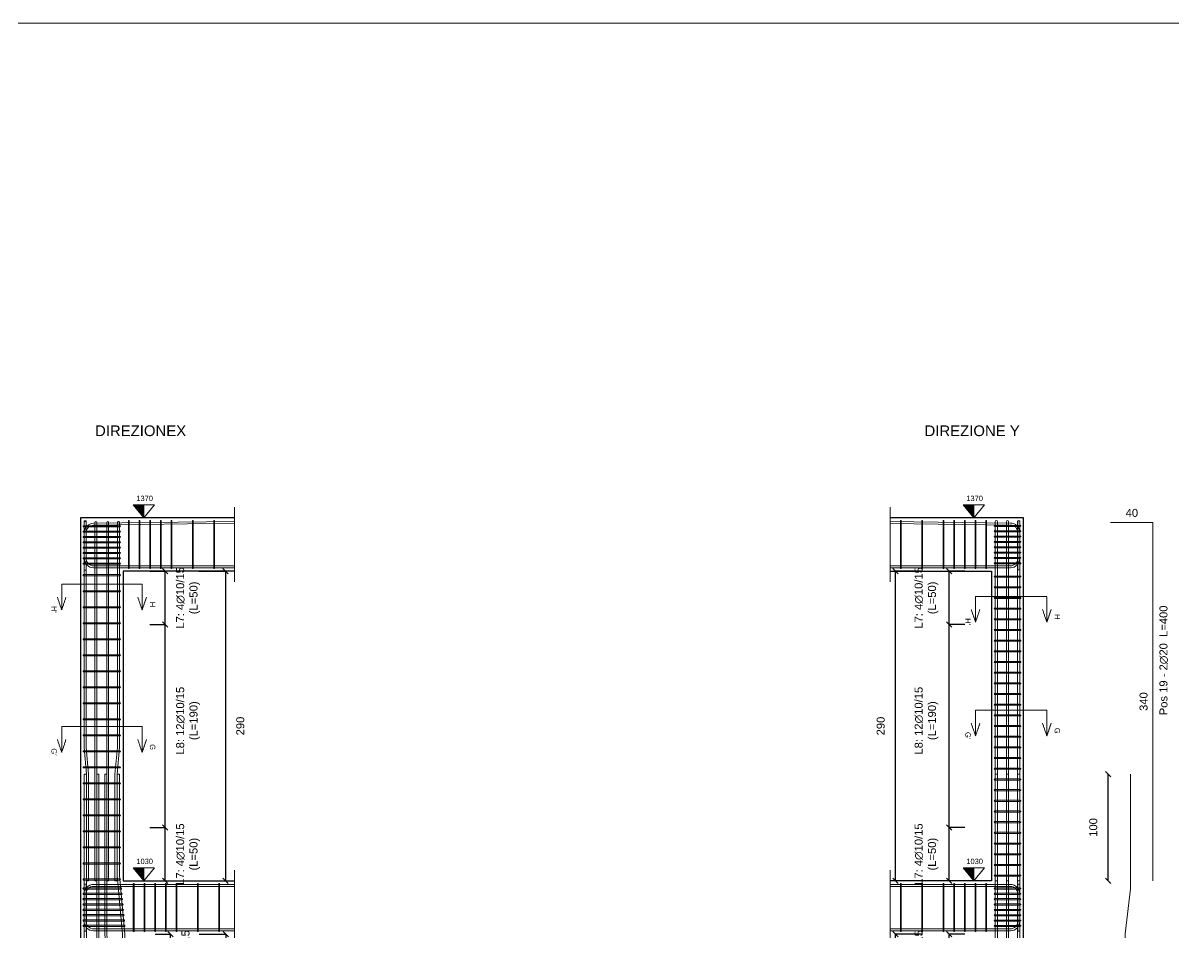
# Model space of a CAD drawing. Header units: millimetres. Extents: x -455371 to 117772, y -78417 to 116564.
# Drawn here: x -442687 to -431903, y 61701 to 70223 of the extents above; entities that cross this region are included whole.
import ezdxf

# ---------------------------------------------------------------- set-up
doc = ezdxf.new("R2010")
doc.units = ezdxf.units.MM
doc.linetypes.add('ACAD_ISO02W100', pattern=[15, 12, -3])
doc.layers.get('0').update_dxf_attribs({"color": 255})
for name, color, linetype, lineweight in [('armature', 5, 'Continuous', 18), ('Cls', 7, 'Continuous', 25), ('quote', 5, 'Continuous', 15), ('Scritte', 7, 'Continuous', 15), ('staffe', 10, 'Continuous', 15), ('tratteggio 1 a 50', 230, 'ACAD_ISO02W100', 15)]:
    doc.layers.add(name, color=color, linetype=linetype, lineweight=lineweight)
doc.layers.add('RETINI', color=253, linetype='Continuous')
doc.styles.get("Standard").update_dxf_attribs({"font": 'arial.ttf'})
doc.dimstyles.new('per distinte 1 a 50', dxfattribs={"dimtxt": 75, "dimasz": 150, "dimexe": 0.18, "dimexo": 250, "dimgap": 50, "dimtad": 1, "dimdec": 0, "dimlfac": 0.1, "dimzin": 0, "dimdsep": 46, "dimtxsty": 'Standard', "dimblk": 'NONE', "dimcen": 0, "dimse1": 1, "dimse2": 1, "dimsd1": 1, "dimsd2": 1, "dimadec": 0, "dimazin": 0, "dimtfac": 1, "dimtdec": 0, "dimtix": 1, "dimtofl": 0, "dimtmove": 0, "dimatfit": 3, "dimldrblk": 'NONE', "dimfxl": 250, "dimfxlon": 1, "dimtolj": 1, "dimtzin": 0, "dimarcsym": 2})
doc.dimstyles.new('scala1 a 50', dxfattribs={"dimtxt": 75, "dimasz": 50, "dimexe": 0.18, "dimexo": 250, "dimgap": 100, "dimtad": 2, "dimdec": 0, "dimlfac": 0.1, "dimzin": 0, "dimdsep": 46, "dimtxsty": 'Standard', "dimblk": 'OBLIQUE', "dimcen": -100, "dimadec": 0, "dimazin": 0, "dimtfac": 1, "dimtdec": 0, "dimtofl": 0, "dimtmove": 0, "dimatfit": 3, "dimfxl": 250, "dimfxlon": 1, "dimtolj": 1, "dimtzin": 0, "dimarcsym": 0})

# ---------------------------------------------------------------- blocks, each defined once
blk = doc.blocks.new('*U2533')
at = {"layer": 'staffe'}
for points in [[(-170, 5, 1), (-170, -5), (170, -5)], [(-170, 5), (170, 5, -1), (170, -5)]]:
    blk.add_lwpolyline(points, format="xyb", dxfattribs=at)
blk = doc.blocks.new('*U2516')
at = {"layer": 'armature', "color": 0, "linetype": 'ByBlock', "lineweight": -2, "transparency": 16777216}
for p in [(0, 0), (0, -50), (0, -100), (0, -150), (0, -200), (0, -250), (0, -300), (0, -350)]:
    blk.add_blockref('*U2533', p, dxfattribs=at)
blk = doc.blocks.new('*U2517')
at = {"layer": 'staffe'}
blk.add_lwpolyline([(-4, -221), (-4, 221)], dxfattribs=at)
blk.add_lwpolyline([(4, 221), (4, -221, -1.019498), (-4, -221)], format="xyb", dxfattribs=at)
blk.add_arc((0, 221), 4, 0, 182.2127, dxfattribs=at)
blk = doc.blocks.new('*U2518')
at = {"layer": 'armature', "color": 0, "linetype": 'ByBlock', "lineweight": -2, "transparency": 16777216}
for p in [(0, 0), (100, 0), (200, 0), (300, 0), (400, 0)]:
    blk.add_blockref('*U2517', p, dxfattribs=at)
blk = doc.blocks.new('*U2519')
at = {"layer": 'staffe'}
blk.add_lwpolyline([(-4, -221), (-4, 221)], dxfattribs=at)
blk.add_lwpolyline([(4, 221), (4, -221, -1.019498), (-4, -221)], format="xyb", dxfattribs=at)
blk.add_arc((0, 221), 4, 0, 182.2127, dxfattribs=at)
blk = doc.blocks.new('*U2520')
at = {"layer": 'armature', "color": 0, "linetype": 'ByBlock', "lineweight": -2, "transparency": 16777216}
for p in [(0, 0), (200, 0)]:
    blk.add_blockref('*U2519', p, dxfattribs=at)
blk = doc.blocks.new('*U2555')
at = {"layer": 'staffe'}
blk.add_lwpolyline([(-4, -221), (-4, 221)], dxfattribs=at)
blk.add_lwpolyline([(4, 221), (4, -221, -1.019498), (-4, -221)], format="xyb", dxfattribs=at)
blk.add_arc((0, 221), 4, 0, 182.2127, dxfattribs=at)
blk = doc.blocks.new('*U2556')
at = {"layer": 'armature', "color": 0, "linetype": 'ByBlock', "lineweight": -2, "transparency": 16777216}
for p in [(0, 0), (100, 0), (200, 0), (300, 0), (400, 0)]:
    blk.add_blockref('*U2555', p, dxfattribs=at)
blk = doc.blocks.new('*U2557')
at = {"layer": 'staffe'}
blk.add_lwpolyline([(-4, -221), (-4, 221)], dxfattribs=at)
blk.add_lwpolyline([(4, 221), (4, -221, -1.019498), (-4, -221)], format="xyb", dxfattribs=at)
blk.add_arc((0, 221), 4, 0, 182.2127, dxfattribs=at)
blk = doc.blocks.new('*U2558')
at = {"layer": 'armature', "color": 0, "linetype": 'ByBlock', "lineweight": -2, "transparency": 16777216}
for p in [(0, 0), (200, 0)]:
    blk.add_blockref('*U2557', p, dxfattribs=at)
blk = doc.blocks.new('*U2689')
at = {"layer": 'staffe'}
blk.add_lwpolyline([(-120, 5), (120, 5, -1), (120, -5), (-120, -5, -1)], format="xyb", close=True, dxfattribs=at)
blk = doc.blocks.new('*U2690')
at = {"layer": 'armature', "color": 0, "linetype": 'ByBlock', "lineweight": -2, "transparency": 16777216}
for p in [(0, 2800), (0, 2700), (0, 2600), (0, 2500), (0, 2400), (0, 2300), (0, 2200), (0, 2100), (0, 2000), (0, 1900), (0, 1800), (0, 1700), (0, 1600), (0, 1500), (0, 1400), (0, 1300), (0, 1200), (0, 1100), (0, 1000), (0, 900), (0, 800), (0, 700), (0, 600), (0, 500), (0, 400), (0, 300), (0, 200), (0, 100), (0, 0)]:
    blk.add_blockref('*U2689', p, dxfattribs=at)
blk = doc.blocks.new('*U2703')
at = {"layer": 'staffe'}
blk.add_lwpolyline([(-120, 5), (120, 5, -1), (120, -5), (-120, -5, -1)], format="xyb", close=True, dxfattribs=at)
blk = doc.blocks.new('*U2704')
at = {"layer": 'armature', "color": 0, "linetype": 'ByBlock', "lineweight": -2, "transparency": 16777216}
for p in [(0, 350), (0, 300), (0, 250), (0, 200), (0, 150), (0, 100), (0, 50), (0, 0)]:
    blk.add_blockref('*U2703', p, dxfattribs=at)
blk = doc.blocks.new('*U2705')
at = {"layer": 'staffe'}
blk.add_lwpolyline([(-4, -221), (-4, 221)], dxfattribs=at)
blk.add_lwpolyline([(4, 221), (4, -221, -1.019498), (-4, -221)], format="xyb", dxfattribs=at)
blk.add_arc((0, 221), 4, 0, 182.2127, dxfattribs=at)
blk = doc.blocks.new('*U2706')
at = {"layer": 'armature', "color": 0, "linetype": 'ByBlock', "lineweight": -2, "transparency": 16777216}
for p in [(0, 0), (100, 0), (200, 0), (300, 0), (400, 0)]:
    blk.add_blockref('*U2705', p, dxfattribs=at)
blk = doc.blocks.new('*U2707')
at = {"layer": 'staffe'}
blk.add_lwpolyline([(-4, -221), (-4, 221)], dxfattribs=at)
blk.add_lwpolyline([(4, 221), (4, -221, -1.019498), (-4, -221)], format="xyb", dxfattribs=at)
blk.add_arc((0, 221), 4, 0, 182.2127, dxfattribs=at)
blk = doc.blocks.new('*U2708')
at = {"layer": 'armature', "color": 0, "linetype": 'ByBlock', "lineweight": -2, "transparency": 16777216}
for p in [(0, 0), (200, 0)]:
    blk.add_blockref('*U2707', p, dxfattribs=at)
blk = doc.blocks.new('*U2691')
at = {"layer": 'staffe'}
blk.add_lwpolyline([(-4, -221), (-4, 221)], dxfattribs=at)
blk.add_lwpolyline([(4, 221), (4, -221, -1.019498), (-4, -221)], format="xyb", dxfattribs=at)
blk.add_arc((0, 221), 4, 0, 182.2127, dxfattribs=at)
blk = doc.blocks.new('*U2692')
at = {"layer": 'armature', "color": 0, "linetype": 'ByBlock', "lineweight": -2, "transparency": 16777216}
for p in [(0, 0), (100, 0), (200, 0), (300, 0), (400, 0)]:
    blk.add_blockref('*U2691', p, dxfattribs=at)
blk = doc.blocks.new('*U2693')
at = {"layer": 'staffe'}
blk.add_lwpolyline([(-4, -221), (-4, 221)], dxfattribs=at)
blk.add_lwpolyline([(4, 221), (4, -221, -1.019498), (-4, -221)], format="xyb", dxfattribs=at)
blk.add_arc((0, 221), 4, 0, 182.2127, dxfattribs=at)
blk = doc.blocks.new('*U2694')
at = {"layer": 'armature', "color": 0, "linetype": 'ByBlock', "lineweight": -2, "transparency": 16777216}
for p in [(0, 0), (200, 0)]:
    blk.add_blockref('*U2693', p, dxfattribs=at)
blk = doc.blocks.new('*U2676')
at = {"layer": 'staffe'}
blk.add_lwpolyline([(-120, 5), (120, 5, -1), (120, -5), (-120, -5, -1)], format="xyb", close=True, dxfattribs=at)
blk = doc.blocks.new('*U2647')
at = {"layer": 'armature', "color": 0, "linetype": 'ByBlock', "lineweight": -2, "transparency": 16777216}
for p in [(0, 350), (0, 300), (0, 250), (0, 200), (0, 150), (0, 100), (0, 50), (0, 0)]:
    blk.add_blockref('*U2676', p, dxfattribs=at)
blk = doc.blocks.new('*U2496')
at = {"layer": 'staffe'}
for points in [[(-170, 5, 1), (-170, -5), (170, -5)], [(-170, 5), (170, 5, -1), (170, -5)]]:
    blk.add_lwpolyline(points, format="xyb", dxfattribs=at)
blk = doc.blocks.new('*U2497')
at = {"layer": 'armature', "color": 0, "linetype": 'ByBlock', "lineweight": -2, "transparency": 16777216}
for p in [(0, 2850), (0, 2700), (0, 2550), (0, 2400), (0, 2250), (0, 2100), (0, 1950), (0, 1800), (0, 1650), (0, 1500), (0, 1350), (0, 1200), (0, 1050), (0, 900), (0, 750), (0, 600), (0, 450), (0, 300), (0, 150), (0, 0)]:
    blk.add_blockref('*U2496', p, dxfattribs=at)
blk = doc.blocks.new('*D2777')
at = {"layer": 'Defpoints', "color": 0, "transparency": 16777216}
for p in [(-432311, 63189), (-432361, 58789), (-432311, 58789)]:
    blk.add_point(p, dxfattribs=at)
at = {"layer": 'quote', "color": 0, "transparency": 16777216, "insert": (-432400, 60989), "char_height": 75, "attachment_point": 5, "rotation": 90}
blk.add_mtext('\\A1;440', dxfattribs=at)
blk = doc.blocks.new('_None')
blk = doc.blocks.new('*D2779')
at = {"layer": 'Defpoints', "color": 0, "transparency": 16777216}
for p in [(-432100, 65547), (-432100, 62189), (-432100, 62189)]:
    blk.add_point(p, dxfattribs=at)
at = {"layer": 'quote', "color": 0, "transparency": 16777216, "insert": (-432188, 63868), "char_height": 75, "attachment_point": 5, "rotation": 90}
blk.add_mtext('\\A1;340', dxfattribs=at)
blk = doc.blocks.new('*D3002')
at = {"layer": 'Defpoints', "color": 0, "transparency": 16777216}
for p in [(-432497, 65547), (-432100, 65547), (-432100, 65547)]:
    blk.add_point(p, dxfattribs=at)
at = {"layer": 'quote', "color": 0, "transparency": 16777216, "insert": (-432298, 65635), "char_height": 75, "attachment_point": 5}
blk.add_mtext('\\A1;40', dxfattribs=at)
blk = doc.blocks.new('_Oblique')
at = {"color": 0, "linetype": 'ByBlock', "lineweight": -2}
blk.add_line((-0.5, -0.5), (0.5, 0.5), dxfattribs=at)
blk = doc.blocks.new('*D2838')
at = {"layer": 'Defpoints', "color": 0, "transparency": 16777216}
for p in [(-432521, 63189), (-432311, 63189), (-432312, 62188)]:
    blk.add_point(p, dxfattribs=at)
at = {"layer": 'quote', "color": 0, "lineweight": -2, "transparency": 16777216}
for p, q in [((-432521, 63189), (-432521, 63189)), ((-432521, 62188), (-432521, 63189)), ((-432521, 62188), (-432521, 62188))]:
    blk.add_line(p, q, dxfattribs=at)
at = {"layer": 'quote', "color": 0, "lineweight": -2, "transparency": 16777216, "xscale": 50, "yscale": 50, "zscale": 50}
for p, rotation in [((-432521, 63189), 90), ((-432521, 62188), 270)]:
    blk.add_blockref('_Oblique', p, dxfattribs=dict(at, rotation=rotation))
at = {"layer": 'quote', "color": 0, "transparency": 16777216, "insert": (-432659, 62689), "char_height": 75, "attachment_point": 5, "rotation": 90}
blk.add_mtext('\\A1;100', dxfattribs=at)
blk = doc.blocks.new('*D3015')
at = {"layer": 'Defpoints', "color": 0, "transparency": 16777216}
for p in [(-441749, 65089), (-441749, 62189), (-440789, 62189)]:
    blk.add_point(p, dxfattribs=at)
at = {"layer": 'quote', "color": 0, "lineweight": -2, "transparency": 16777216}
for p, q in [((-441039, 65089), (-440789, 65089)), ((-440789, 65089), (-440789, 62189)), ((-441039, 62189), (-440789, 62189))]:
    blk.add_line(p, q, dxfattribs=at)
at = {"layer": 'quote', "color": 0, "lineweight": -2, "transparency": 16777216, "xscale": 50, "yscale": 50, "zscale": 50}
for p, rotation in [((-440789, 65089), 90), ((-440789, 62189), 270)]:
    blk.add_blockref('_Oblique', p, dxfattribs=dict(at, rotation=rotation))
at = {"layer": 'quote', "color": 0, "transparency": 16777216, "insert": (-440651, 63639), "char_height": 75, "attachment_point": 5, "rotation": 90}
blk.add_mtext('\\A1;290', dxfattribs=at)
blk = doc.blocks.new('*D2817')
at = {"layer": 'Defpoints', "color": 0, "transparency": 16777216}
for p in [(-441699, 61689), (-441699, 58789), (-440788, 58789)]:
    blk.add_point(p, dxfattribs=at)
at = {"layer": 'quote', "color": 0, "lineweight": -2, "transparency": 16777216}
for p, q in [((-441038, 61689), (-440788, 61689)), ((-440788, 61689), (-440788, 58789)), ((-441038, 58789), (-440788, 58789))]:
    blk.add_line(p, q, dxfattribs=at)
at = {"layer": 'quote', "color": 0, "lineweight": -2, "transparency": 16777216, "xscale": 50, "yscale": 50, "zscale": 50}
for p, rotation in [((-440788, 61689), 90), ((-440788, 58789), 270)]:
    blk.add_blockref('_Oblique', p, dxfattribs=dict(at, rotation=rotation))
at = {"layer": 'quote', "color": 0, "transparency": 16777216, "insert": (-440650, 60239), "char_height": 75, "attachment_point": 5, "rotation": 90}
blk.add_mtext('\\A1;290', dxfattribs=at)
blk = doc.blocks.new('*D2854')
at = {"layer": 'Defpoints', "color": 0, "transparency": 16777216}
for p in [(-434513, 65089), (-433613, 65089), (-433613, 62189)]:
    blk.add_point(p, dxfattribs=at)
at = {"layer": 'quote', "color": 0, "lineweight": -2, "transparency": 16777216}
for p, q in [((-434263, 65089), (-434513, 65089)), ((-434513, 62189), (-434513, 65089)), ((-434263, 62189), (-434513, 62189))]:
    blk.add_line(p, q, dxfattribs=at)
at = {"layer": 'quote', "color": 0, "lineweight": -2, "transparency": 16777216, "xscale": 50, "yscale": 50, "zscale": 50}
for p, rotation in [((-434513, 65089), 90), ((-434513, 62189), 270)]:
    blk.add_blockref('_Oblique', p, dxfattribs=dict(at, rotation=rotation))
at = {"layer": 'quote', "color": 0, "transparency": 16777216, "insert": (-434651, 63639), "char_height": 75, "attachment_point": 5, "rotation": 90}
blk.add_mtext('\\A1;290', dxfattribs=at)
blk = doc.blocks.new('*D2855')
at = {"layer": 'Defpoints', "color": 0, "transparency": 16777216}
for p in [(-434513, 61689), (-433613, 61689), (-433613, 58789)]:
    blk.add_point(p, dxfattribs=at)
at = {"layer": 'quote', "color": 0, "lineweight": -2, "transparency": 16777216}
for p, q in [((-434263, 61689), (-434513, 61689)), ((-434513, 58789), (-434513, 61689)), ((-434263, 58789), (-434513, 58789))]:
    blk.add_line(p, q, dxfattribs=at)
at = {"layer": 'quote', "color": 0, "lineweight": -2, "transparency": 16777216, "xscale": 50, "yscale": 50, "zscale": 50}
for p, rotation in [((-434513, 61689), 90), ((-434513, 58789), 270)]:
    blk.add_blockref('_Oblique', p, dxfattribs=dict(at, rotation=rotation))
at = {"layer": 'quote', "color": 0, "transparency": 16777216, "insert": (-434651, 60239), "char_height": 75, "attachment_point": 5, "rotation": 90}
blk.add_mtext('\\A1;290', dxfattribs=at)
blk = doc.blocks.new('*D2879')
at = {"layer": 'Defpoints', "color": 0, "transparency": 16777216}
for p in [(-434009, 61689), (-433613, 61689), (-433613, 61189)]:
    blk.add_point(p, dxfattribs=at)
at = {"layer": 'quote', "color": 0, "lineweight": -2, "transparency": 16777216}
for p, q in [((-433863, 61689), (-434009, 61689)), ((-434009, 61189), (-434009, 61689)), ((-433863, 61189), (-434009, 61189))]:
    blk.add_line(p, q, dxfattribs=at)
at = {"layer": 'quote', "color": 0, "lineweight": -2, "transparency": 16777216, "xscale": 50, "yscale": 50, "zscale": 50}
for p, rotation in [((-434009, 61689), 90), ((-434009, 61189), 270)]:
    blk.add_blockref('_Oblique', p, dxfattribs=dict(at, rotation=rotation))
at = {"layer": 'quote', "color": 0, "transparency": 16777216, "insert": (-434222, 61439), "char_height": 75, "attachment_point": 5, "rotation": 90}
blk.add_mtext('\\A1;L5: {\\A0;4∅10/15} \\P(L=50)', dxfattribs=at)
blk = doc.blocks.new('*D2880')
at = {"layer": 'Defpoints', "color": 0, "transparency": 16777216}
for p in [(-434009, 62689), (-433613, 62689), (-433613, 62189)]:
    blk.add_point(p, dxfattribs=at)
at = {"layer": 'quote', "color": 0, "lineweight": -2, "transparency": 16777216}
for p, q in [((-433863, 62689), (-434009, 62689)), ((-434009, 62189), (-434009, 62689)), ((-433863, 62189), (-434009, 62189))]:
    blk.add_line(p, q, dxfattribs=at)
at = {"layer": 'quote', "color": 0, "lineweight": -2, "transparency": 16777216, "xscale": 50, "yscale": 50, "zscale": 50}
for p, rotation in [((-434009, 62689), 90), ((-434009, 62189), 270)]:
    blk.add_blockref('_Oblique', p, dxfattribs=dict(at, rotation=rotation))
at = {"layer": 'quote', "color": 0, "transparency": 16777216, "insert": (-434222, 62439), "char_height": 75, "attachment_point": 5, "rotation": 90}
blk.add_mtext('\\A1;L7: {\\A0;4∅10/15} \\P(L=50)', dxfattribs=at)
blk = doc.blocks.new('*D2881')
at = {"layer": 'Defpoints', "color": 0, "transparency": 16777216}
for p in [(-434009, 64589), (-433613, 64589), (-433613, 62689)]:
    blk.add_point(p, dxfattribs=at)
at = {"layer": 'quote', "color": 0, "lineweight": -2, "transparency": 16777216}
for p, q in [((-433863, 64589), (-434009, 64589)), ((-434009, 62689), (-434009, 64589)), ((-433863, 62689), (-434009, 62689))]:
    blk.add_line(p, q, dxfattribs=at)
at = {"layer": 'quote', "color": 0, "lineweight": -2, "transparency": 16777216, "xscale": 50, "yscale": 50, "zscale": 50}
for p, rotation in [((-434009, 64589), 90), ((-434009, 62689), 270)]:
    blk.add_blockref('_Oblique', p, dxfattribs=dict(at, rotation=rotation))
at = {"layer": 'quote', "color": 0, "transparency": 16777216, "insert": (-434222, 63689), "char_height": 75, "attachment_point": 5, "rotation": 90}
blk.add_mtext('\\A1;L8: {\\A0;12∅10/15} \\P(L=190)', dxfattribs=at)
blk = doc.blocks.new('*D2882')
at = {"layer": 'Defpoints', "color": 0, "transparency": 16777216}
for p in [(-434009, 65089), (-433613, 65089), (-433613, 64589)]:
    blk.add_point(p, dxfattribs=at)
at = {"layer": 'quote', "color": 0, "lineweight": -2, "transparency": 16777216}
for p, q in [((-433863, 65089), (-434009, 65089)), ((-434009, 64589), (-434009, 65089)), ((-433863, 64589), (-434009, 64589))]:
    blk.add_line(p, q, dxfattribs=at)
at = {"layer": 'quote', "color": 0, "lineweight": -2, "transparency": 16777216, "xscale": 50, "yscale": 50, "zscale": 50}
for p, rotation in [((-434009, 65089), 90), ((-434009, 64589), 270)]:
    blk.add_blockref('_Oblique', p, dxfattribs=dict(at, rotation=rotation))
at = {"layer": 'quote', "color": 0, "transparency": 16777216, "insert": (-434222, 64839), "char_height": 75, "attachment_point": 5, "rotation": 90}
blk.add_mtext('\\A1;L7: {\\A0;4∅10/15} \\P(L=50)', dxfattribs=at)
blk = doc.blocks.new('*D2902')
at = {"layer": 'Defpoints', "color": 0, "transparency": 16777216}
for p in [(-441699, 61689), (-441304, 61689), (-441699, 61189)]:
    blk.add_point(p, dxfattribs=at)
at = {"layer": 'quote', "color": 0, "lineweight": -2, "transparency": 16777216}
for p, q in [((-441449, 61689), (-441303, 61689)), ((-441304, 61189), (-441304, 61689)), ((-441449, 61189), (-441303, 61189))]:
    blk.add_line(p, q, dxfattribs=at)
at = {"layer": 'quote', "color": 0, "lineweight": -2, "transparency": 16777216, "xscale": 50, "yscale": 50, "zscale": 50}
for p, rotation in [((-441304, 61689), 90), ((-441304, 61189), 270)]:
    blk.add_blockref('_Oblique', p, dxfattribs=dict(at, rotation=rotation))
at = {"layer": 'quote', "color": 0, "transparency": 16777216, "insert": (-441091, 61439), "char_height": 75, "attachment_point": 5, "rotation": 90}
blk.add_mtext('\\A1;L5: {\\A0;4∅10/15} \\P(L=50)', dxfattribs=at)
blk = doc.blocks.new('*D2903')
at = {"layer": 'Defpoints', "color": 0, "transparency": 16777216}
for p in [(-441749, 62689), (-441354, 62689), (-441749, 62189)]:
    blk.add_point(p, dxfattribs=at)
at = {"layer": 'quote', "color": 0, "lineweight": -2, "transparency": 16777216}
for p, q in [((-441499, 62689), (-441353, 62689)), ((-441354, 62189), (-441354, 62689)), ((-441499, 62189), (-441353, 62189))]:
    blk.add_line(p, q, dxfattribs=at)
at = {"layer": 'quote', "color": 0, "lineweight": -2, "transparency": 16777216, "xscale": 50, "yscale": 50, "zscale": 50}
for p, rotation in [((-441354, 62689), 90), ((-441354, 62189), 270)]:
    blk.add_blockref('_Oblique', p, dxfattribs=dict(at, rotation=rotation))
at = {"layer": 'quote', "color": 0, "transparency": 16777216, "insert": (-441141, 62439), "char_height": 75, "attachment_point": 5, "rotation": 90}
blk.add_mtext('\\A1;L7: {\\A0;4∅10/15} \\P(L=50)', dxfattribs=at)
blk = doc.blocks.new('*D2904')
at = {"layer": 'Defpoints', "color": 0, "transparency": 16777216}
for p in [(-441749, 64589), (-441354, 64589), (-441749, 62689)]:
    blk.add_point(p, dxfattribs=at)
at = {"layer": 'quote', "color": 0, "lineweight": -2, "transparency": 16777216}
for p, q in [((-441499, 64589), (-441353, 64589)), ((-441354, 62689), (-441354, 64589)), ((-441499, 62689), (-441353, 62689))]:
    blk.add_line(p, q, dxfattribs=at)
at = {"layer": 'quote', "color": 0, "lineweight": -2, "transparency": 16777216, "xscale": 50, "yscale": 50, "zscale": 50}
for p, rotation in [((-441354, 64589), 90), ((-441354, 62689), 270)]:
    blk.add_blockref('_Oblique', p, dxfattribs=dict(at, rotation=rotation))
at = {"layer": 'quote', "color": 0, "transparency": 16777216, "insert": (-441141, 63689), "char_height": 75, "attachment_point": 5, "rotation": 90}
blk.add_mtext('\\A1;L8: {\\A0;12∅10/15} \\P(L=190)', dxfattribs=at)
blk = doc.blocks.new('*D2905')
at = {"layer": 'Defpoints', "color": 0, "transparency": 16777216}
for p in [(-441749, 65089), (-441354, 65089), (-441749, 64589)]:
    blk.add_point(p, dxfattribs=at)
at = {"layer": 'quote', "color": 0, "lineweight": -2, "transparency": 16777216}
for p, q in [((-441499, 65089), (-441353, 65089)), ((-441354, 64589), (-441354, 65089)), ((-441499, 64589), (-441353, 64589))]:
    blk.add_line(p, q, dxfattribs=at)
at = {"layer": 'quote', "color": 0, "lineweight": -2, "transparency": 16777216, "xscale": 50, "yscale": 50, "zscale": 50}
for p, rotation in [((-441354, 65089), 90), ((-441354, 64589), 270)]:
    blk.add_blockref('_Oblique', p, dxfattribs=dict(at, rotation=rotation))
at = {"layer": 'quote', "color": 0, "transparency": 16777216, "insert": (-441141, 64839), "char_height": 75, "attachment_point": 5, "rotation": 90}
blk.add_mtext('\\A1;L7: {\\A0;4∅10/15} \\P(L=50)', dxfattribs=at)

msp = doc.modelspace()

# ---------------------------------------------------------------- hatches: boundary and pattern name
at = {"layer": 'RETINI'}
h = msp.add_hatch(color=256, dxfattribs=at)
h.dxf.hatch_style = 1
h.paths.add_polyline_path([(-441654.3, 65709.9), (-441554.3, 65588.5), (-441554.3, 65709.9)])
h = msp.add_hatch(color=256, dxfattribs=at)
h.dxf.hatch_style = 1
h.paths.add_polyline_path([(-433878, 65709.9), (-433778, 65588.5), (-433778, 65709.9)])
h = msp.add_hatch(color=256, dxfattribs=at)
h.dxf.hatch_style = 1
h.paths.add_polyline_path([(-441654.3, 62309.9), (-441554.3, 62188.5), (-441554.3, 62309.9)])
h = msp.add_hatch(color=256, dxfattribs=at)
h.dxf.hatch_style = 1
h.paths.add_polyline_path([(-433878, 62309.9), (-433778, 62188.5), (-433778, 62309.9)])

# ---------------------------------------------------------------- linework, layer by layer
at = {"layer": 'armature'}
for points in [[(-442115.5, 65546.5), (-442115.5, 63438.5), (-442093.2, 63188.5), (-442093.2, 62188.5), (-442073.2, 62188.5), (-442073.2, 63188.5), (-442096.6, 63438.5), (-442096.6, 63438.5), (-442096.6, 65546.5)], [(-441996.1, 65546.5), (-441996.1, 62188.5), (-442014.1, 62188.5), (-442014.1, 65546.5)], [(-441884.8, 65546.5), (-441884.8, 62188.5), (-441902.8, 62188.5), (-441902.8, 65546.5)], [(-441784, 65546.5), (-441784, 63438.5), (-441806.5, 63188.5), (-441806.3, 62188.5), (-441826.3, 62188.5), (-441826.3, 63188.5), (-441802.9, 63438.5), (-441802.9, 63438.5), (-441802.9, 65546.5)], [(-432100.1, 65546.5), (-432300.1, 65546.5), (-432496.7, 65546.5)], [(-432100.1, 65546.5), (-432100.1, 62188.5)], [(-441978.1, 58788.5), (-441996.1, 58788.5), (-441996.1, 63188.5), (-441978.1, 63188.5), (-441978.1, 58788.5)], [(-441853.5, 58788.5), (-441871.5, 58788.5), (-441871.5, 60238.5), (-441920.8, 61717.5), (-441920.8, 63188.5), (-441902.8, 63188.5), (-441902.8, 61717.5), (-441853.5, 60238.5)], [(-441756.5, 58788.5), (-441778.5, 58788.5), (-441778.5, 59838.5), (-441756.5, 60038.5), (-441756.5, 61688.5), (-441806.5, 62238.5), (-441806.5, 63188.5), (-441784.5, 63188.5), (-441784.5, 62238.5), (-441734.5, 61688.5), (-441734.5, 60038.5), (-441756.6, 59838.5), (-441756.5, 58788.5)], [(-433555.9, 59938.5), (-433555.9, 59788.5), (-433555.9, 58788.5), (-433577.9, 58788.5), (-433577.9, 59788.5), (-433577.9, 59938.5), (-433577.9, 63188.5), (-433555.9, 63188.5), (-433555.9, 59938.5)], [(-433471.9, 59788.5), (-433471.9, 59938.5), (-433471.9, 63188.5), (-433453.9, 63188.5), (-433453.9, 59938.5)], [(-433369.9, 59938.5), (-433369.7, 59785.3), (-433369.9, 58788.5), (-433347.9, 58788.5), (-433346.3, 59788.5), (-433347.9, 59938.5), (-433347.9, 63188.5), (-433367.9, 63188.5), (-433369.9, 59938.5)], [(-432311.2, 63188.5), (-432311.7, 62113.5), (-432360.9, 61692.6), (-432360.9, 58788.5)]]:
    msp.add_lwpolyline(points, dxfattribs=at)
for points in [[(-440704.9, 65139.5), (-442025.9, 65139.5, -0.4142136), (-442095.9, 65209.5), (-442095.9, 65559.5), (-442113.9, 65559.5), (-442113.9, 65209.5, 0.4142136), (-442025.9, 65121.5), (-440704.9, 65121.5)], [(-440704.9, 65537.5), (-442025.9, 65519.5, 0.4142136), (-442095.9, 65449.5), (-442095.9, 65099.5), (-442113.9, 65099.5), (-442113.9, 65449.5, -0.4142136), (-442025.9, 65537.5), (-440704.9, 65555.5)], [(-434564.8, 65139.5), (-433435.9, 65139.5, 0.4142136), (-433365.9, 65209.5), (-433365.9, 65559.5), (-433347.9, 65559.5), (-433347.9, 65209.5, -0.4142136), (-433435.9, 65121.5), (-434564.8, 65121.5)], [(-434564.8, 65537.2), (-433435.9, 65521.8, -0.4142136), (-433365.9, 65451.8), (-433365.9, 65101.8), (-433347.9, 65101.8), (-433347.9, 65451.8, 0.4142136), (-433435.9, 65539.8), (-434564.8, 65555.2)], [(-433555.9, 63188.5), (-433557.9, 63338.5), (-433557.9, 65555.5, 0.7999254), (-433577.9, 65555.5), (-433577.9, 63338.5), (-433577.9, 63188.5), (-433577.9, 62188.5), (-433556.9, 62188.5), (-433555.9, 63188.5)], [(-433367.9, 63188.5), (-433367.9, 63338.5), (-433367.9, 65555.5, -0.7999254), (-433347.9, 65555.5), (-433347.9, 63338.5), (-433347.9, 63188.5), (-433347.9, 62188.5), (-433368.9, 62188.5), (-433367.9, 63188.5)], [(-440705.4, 61739.5), (-442026.5, 61739.5, -0.4142136), (-442096.5, 61809.5), (-442096.5, 62159.5), (-442114.5, 62159.5), (-442114.5, 61809.5, 0.4142136), (-442026.5, 61721.5), (-440705.4, 61721.5)], [(-440705.4, 62137.5), (-442026.5, 62137.5, 0.4142136), (-442096.5, 62067.5), (-442096.5, 61717.5), (-442114.5, 61717.5), (-442114.5, 62067.5, -0.4142136), (-442026.5, 62155.5), (-440705.4, 62155.5)], [(-434564.8, 61739.5), (-433435.9, 61739.5, 0.4142136), (-433365.9, 61809.5), (-433365.9, 62159.5), (-433347.9, 62159.5), (-433347.9, 61809.5, -0.4142136), (-433435.9, 61721.5), (-434564.8, 61721.5)], [(-434564.8, 62137.5), (-433435.9, 62137.5, -0.4142136), (-433365.9, 62067.5), (-433365.9, 61717.5), (-433347.9, 61717.5), (-433347.9, 62067.5, 0.4142136), (-433435.9, 62155.5), (-434564.8, 62155.5)]]:
    msp.add_lwpolyline(points, format="xyb", dxfattribs=at)
msp.add_lwpolyline([(-433453.9, 63533.5), (-433453.9, 63188.5), (-433453.9, 62188.5), (-433471.9, 62188.5), (-433471.9, 63188.5), (-433471.9, 63533.5), (-433471.9, 65555.5, -0.888806), (-433453.9, 65555.5)], format="xyb", close=True, dxfattribs=at)
msp.add_lwpolyline([(-442115.5, 63188.5), (-442114.5, 60038.5), (-442092.5, 59788.5), (-442092.5, 58788.5), (-442070.5, 58788.5), (-442070.5, 59788.5), (-442093.5, 60038.5), (-442093.5, 63188.5)], close=True, dxfattribs=at)
for centre, radius, start, end in [((-442106.1, 65546.5), 9.42, 0, 180), ((-442005.1, 65546.5), 9, 0, 180), ((-441893.8, 65546.5), 9, 0, 180), ((-441793.5, 65546.5), 9.42, 0, 180), ((-441762.4, 62017.5), 5, 89.98225, 90.01775)]:
    msp.add_arc(centre, radius, start, end, dxfattribs=at)
at = {"layer": 'Cls'}
for points in [[(-440705.4, 65588.5), (-441749.5, 65588.5), (-442149.5, 65588.5), (-442149.5, 56922.5), (-442149.5, 54888.5), (-442149.5, 54888.5), (-442149.5, 54888.5), (-442149.5, 51888.5), (-442149.5, 51888.5)], [(-433312.9, 51124.5), (-433312.9, 65588.5), (-433612.9, 65588.5), (-434564.8, 65588.5)], [(-441749.5, 65088.5), (-441749.5, 62188.5), (-440705.4, 62188.5)], [(-440705.4, 65088.5), (-441749.5, 65088.5)], [(-434564.8, 65088.5), (-433612.9, 65088.5), (-433612.9, 62188.5), (-434564.8, 62188.5)]]:
    msp.add_lwpolyline(points, dxfattribs=at)
at = {"layer": 'quote'}
msp.add_lwpolyline([(-455370.7, 70223.3), (-403722.5, 70223.3), (-403722.5, 47890.5), (-455370.7, 47890.5)], close=True, dxfattribs=at)
for points in [[(-441554.3, 65588.5), (-441654.3, 65709.9), (-441454.3, 65709.9), (-441554.3, 65588.5)], [(-441554.3, 65588.5), (-441554.3, 65709.9)], [(-433778, 65588.5), (-433878, 65709.9), (-433678, 65709.9), (-433778, 65588.5)], [(-433778, 65588.5), (-433778, 65709.9)], [(-441554.3, 62188.5), (-441654.3, 62309.9), (-441454.3, 62309.9), (-441554.3, 62188.5)], [(-441554.3, 62188.5), (-441554.3, 62309.9)], [(-433778, 62188.5), (-433878, 62309.9), (-433678, 62309.9), (-433778, 62188.5)], [(-433778, 62188.5), (-433778, 62309.9)]]:
    msp.add_lwpolyline(points, dxfattribs=at)
at = {"layer": 'staffe'}
for points in [[(-442120.1, 62122.5, 0.9999999), (-442120.1, 62112.5), (-441768.2, 62112.4, 0.9258736), (-441767.9, 62122.4), (-442120.1, 62122.5)], [(-442120, 62062.5), (-441763.9, 62062.4, 0.9898916), (-441763.9, 62072.5), (-442120, 62072.5)], [(-442120, 62012.5), (-441759.4, 62012.5, 1.0008922), (-441759.4, 62022.5), (-442120, 62022.5)], [(-442120, 61972.5), (-441754.8, 61972.5, -1.0182682), (-441754.8, 61962.5), (-442120, 61962.5)], [(-442120, 61912.5), (-441750.3, 61912.5, 1), (-441750.3, 61922.5), (-442120, 61922.5)], [(-442120, 61862.5), (-441745.7, 61862.5, 1.0176963), (-441745.9, 61872.5), (-442120, 61872.5)], [(-442120, 61812.5), (-441740.8, 61812.5, 0.8673985), (-441740.2, 61822.5), (-442120, 61822.5)], [(-441737.4, 61762.5, 1.1436362), (-441737.4, 61772.5), (-442120, 61772.5, 1), (-442120, 61762.5), (-441737.2, 61762.5)]]:
    msp.add_lwpolyline(points, format="xyb", dxfattribs=at)
for centre in [(-442120.1, 62017.5), (-442120, 62067.5), (-442120.1, 61917.5), (-442120, 61967.5), (-442120, 61867.5), (-442120, 61817.5)]:
    msp.add_arc(centre, 5, 89.98236, 269.98235, dxfattribs=at)
at = {"layer": 'tratteggio 1 a 50'}
for points in [[(-440705.4, 65688.5), (-440705.4, 64988.5)], [(-434562.6, 65688.5), (-434562.6, 64988.5)], [(-441611.2, 64845.5), (-441611.2, 64845.5), (-441570.9, 64726), (-441570.9, 64967.8), (-442324.8, 64967.8), (-442324.8, 64726)], [(-442284.4, 64845.5), (-442284.4, 64845.5), (-442324.8, 64726), (-442365.2, 64845.5), (-442365.2, 64845.5)], [(-433134.9, 64731), (-433134.9, 64731), (-433094.5, 64611.4), (-433094.5, 64853.3), (-433762.4, 64853.3), (-433762.4, 64611.4)], [(-433722, 64731), (-433722, 64731), (-433762.4, 64611.4), (-433802.8, 64731), (-433802.8, 64731)], [(-433134.9, 63665.4), (-433134.9, 63665.4), (-433094.5, 63545.8), (-433094.5, 63787.7), (-433762.4, 63787.7), (-433762.4, 63545.8)], [(-441611.2, 63511.8), (-441611.2, 63511.8), (-441570.9, 63392.3), (-441570.9, 63634.1), (-442324.8, 63634.1), (-442324.8, 63392.3)], [(-433722, 63665.4), (-433722, 63665.4), (-433762.4, 63545.8), (-433802.8, 63665.4), (-433802.8, 63665.4)], [(-442284.4, 63511.8), (-442284.4, 63511.8), (-442324.8, 63392.3), (-442365.2, 63511.8), (-442365.2, 63511.8)], [(-440705.4, 62288.5), (-440705.4, 61588.5)], [(-434562.6, 62288.5), (-434562.6, 61588.5)]]:
    msp.add_lwpolyline(points, dxfattribs=at)
for points in [[(-441570.9, 64726), (-441530.5, 64845.5), (-441530.5, 64845.5), (-441530.5, 64845.5)], [(-433094.5, 64611.4), (-433054.1, 64731), (-433054.1, 64731), (-433054.1, 64731)], [(-433094.5, 63545.8), (-433054.1, 63665.4), (-433054.1, 63665.4), (-433054.1, 63665.4)], [(-441570.9, 63392.3), (-441530.5, 63511.8), (-441530.5, 63511.8), (-441530.5, 63511.8)]]:
    msp.add_lwpolyline(points, close=True, dxfattribs=at)

# ---------------------------------------------------------------- block references
at = {"layer": 'armature'}
for name, p in [('*U2516', (-441949.8, 65510.4)), ('*U2518', (-441695.5, 65338.4)), ('*U2520', (-441095.5, 65338.4)), ('*U2704', (-433462.9, 65163.2)), ('*U2497', (-441949.8, 62201.7)), ('*U2690', (-433462.9, 62238.5)), ('*U2556', (-441649.5, 61938.4)), ('*U2558', (-441049.5, 61938.4)), ('*U2647', (-433462.9, 61767.2))]:
    msp.add_blockref(name, p, dxfattribs=at)
at = {"layer": 'armature', "xscale": -1}
for name, p in [('*U2708', (-434262.5, 65338.4)), ('*U2706', (-433662.5, 65338.4)), ('*U2694', (-434262.5, 61938.4)), ('*U2692', (-433662.5, 61938.4))]:
    msp.add_blockref(name, p, dxfattribs=at)

# ---------------------------------------------------------------- texts
at = {"layer": 'Scritte', "attachment_point": 1}
for s, width, insert, char_height in [('DIREZIONEX', 1464.25, (-442012.3, 66454.4), 100), ('DIREZIONE Y', 1464.25, (-434240.8, 66454.4), 100), ('1370', 147.198, (-441625, 65796.1), 50), ('1370', 147.198, (-433848.7, 65796.1), 50), ('1030', 147.198, (-441625, 62396.1), 50), ('1030', 147.198, (-433848.7, 62396.1), 50)]:
    msp.add_mtext_dynamic_manual_height_columns(s, width=width, gutter_width=12.5, heights=[0], dxfattribs=dict(at, insert=insert, char_height=char_height))
for s, width, insert, char_height, rotation in [("H'", 371.945, (-442370.5, 64763.6), 50, 270), ('H', 371.945, (-441447.8, 64802.1), 50, 270), ('Pos 19 - 2∅20  L=400', 1233.302, (-432039.6, 63740.1), 75, 90), ("H'", 371.945, (-433808.1, 64649), 50, 270), ('H', 371.945, (-432971.5, 64687.5), 50, 270), ("G'", 371.945, (-433808.1, 63583.4), 50, 270), ('G', 371.945, (-432971.5, 63621.9), 50, 270), ("G'", 371.945, (-442370.5, 63429.9), 50, 270), ('G', 371.945, (-441447.8, 63468.4), 50, 270)]:
    msp.add_mtext_dynamic_manual_height_columns(s, width=width, gutter_width=12.5, heights=[0], dxfattribs=dict(at, insert=insert, char_height=char_height, rotation=rotation))

# ---------------------------------------------------------------- dimensions: what is measured, and where the dimension line sits
at = {"layer": 'quote'}
dim = msp.add_aligned_dim(p1=(-432496.7, 65546.5), p2=(-432100.1, 65546.5), distance=0, dimstyle='per distinte 1 a 50', dxfattribs=at)
dim.commit()
dim.dimension.update_dxf_attribs({"geometry": '*D3002', "text_midpoint": (-432298.4, 65634.8)})
dim = msp.add_linear_dim(base=(-432100.1, 62188.5), p1=(-432100.1, 65546.5), p2=(-432100.1, 62188.5), angle=90, text='340', dimstyle='per distinte 1 a 50', dxfattribs=at)
dim.commit()
dim.dimension.update_dxf_attribs({"geometry": '*D2779', "text_midpoint": (-432188.5, 63867.5)})
for base, p1, p2, text, picture, middle in [((-441353.6, 65088.5), (-441749.5, 64588.5), (-441749.5, 65088.5), 'L7: {\\A0;4∅10/15} \\P(L=<>)', '*D2905', (-441353.6, 64838.5)), ((-434008.8, 65088.5), (-433612.9, 64588.5), (-433612.9, 65088.5), 'L7: {\\A0;4∅10/15} \\P(L=<>)', '*D2882', (-434008.8, 64838.5)), ((-441353.6, 64588.5), (-441749.5, 62688.5), (-441749.5, 64588.5), 'L8: {\\A0;12∅10/15} \\P(L=<>)', '*D2904', (-441353.6, 63688.5)), ((-434008.8, 64588.5), (-433612.9, 62688.5), (-433612.9, 64588.5), 'L8: {\\A0;12∅10/15} \\P(L=<>)', '*D2881', (-434008.8, 63688.5)), ((-441353.6, 62688.5), (-441749.5, 62188.5), (-441749.5, 62688.5), 'L7: {\\A0;4∅10/15} \\P(L=<>)', '*D2903', (-441353.6, 62438.5)), ((-434008.8, 62688.5), (-433612.9, 62188.5), (-433612.9, 62688.5), 'L7: {\\A0;4∅10/15} \\P(L=<>)', '*D2880', (-434008.8, 62438.5)), ((-441303.6, 61688.5), (-441699.5, 61188.5), (-441699.5, 61688.5), 'L5: {\\A0;4∅10/15} \\P(L=<>)', '*D2902', (-441303.6, 61438.5)), ((-434008.8, 61688.5), (-433612.9, 61188.5), (-433612.9, 61688.5), 'L5: {\\A0;4∅10/15} \\P(L=<>)', '*D2879', (-434008.8, 61438.5))]:
    dim = msp.add_linear_dim(base=base, p1=p1, p2=p2, angle=90, text=text, dimstyle='scala1 a 50', dxfattribs=at)
    dim.commit()
    dim.dimension.update_dxf_attribs({"geometry": picture, "text_midpoint": middle, "dimtype": 161})
for base, p1, p2, dimstyle, picture, middle in [((-440788.9, 62188.5), (-441749.5, 65088.5), (-441749.5, 62188.5), 'scala1 a 50', '*D3015', (-440650.6, 63638.5)), ((-434512.6, 65088.5), (-433612.9, 62188.5), (-433612.9, 65088.5), 'scala1 a 50', '*D2854', (-434650.9, 63638.5)), ((-432520.8, 63188.5), (-432311.7, 62188.5), (-432311.2, 63188.5), 'scala1 a 50', '*D2838', (-432659, 62688.5)), ((-432311.2, 58788.5), (-432311.2, 63188.5), (-432360.9, 58788.5), 'per distinte 1 a 50', '*D2777', (-432399.5, 60988.5)), ((-440788.4, 58788.5), (-441699.5, 61688.5), (-441699.5, 58788.5), 'scala1 a 50', '*D2817', (-440650.1, 60238.5)), ((-434512.6, 61688.5), (-433612.9, 58788.5), (-433612.9, 61688.5), 'scala1 a 50', '*D2855', (-434650.9, 60238.5))]:
    dim = msp.add_linear_dim(base=base, p1=p1, p2=p2, angle=90, dimstyle=dimstyle, dxfattribs=at)
    dim.commit()
    dim.dimension.update_dxf_attribs({"geometry": picture, "text_midpoint": middle})

doc.saveas('drawing.dxf')
